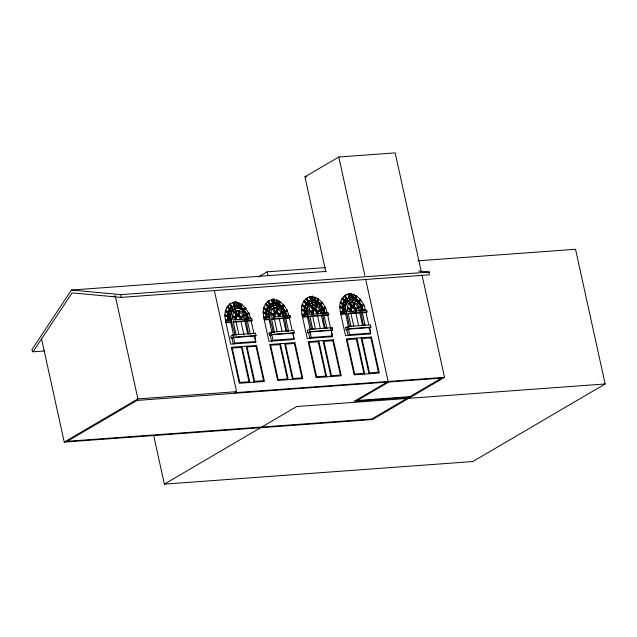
<?xml version="1.0" encoding="UTF-8"?>
<svg xmlns="http://www.w3.org/2000/svg" width="637" height="637" viewBox="0 0 637 637"><rect width="100%" height="100%" fill="white"/><g stroke="black" fill="none" stroke-linecap="round" stroke-linejoin="round"><path stroke-width="0.96" d="M238.031 308.181L238.27 305.879L236.916 305.664M236.709 305.784L238.055 305.999L238.095 302.878L239.114 303.077L238.891 308.3M238.262 308.236L238.334 302.734M276.315 306.365L276.562 303.292L274.563 302.989M275.001 302.981L276.354 303.196L276.394 300.075L277.406 300.274L277.143 306.485M276.546 306.23L276.625 299.931M314.622 302.575L314.853 300.489L312.855 300.186M313.293 300.178L314.646 300.393L314.686 297.272L315.705 297.471L315.434 303.682M314.853 302.631L314.925 297.129M352.898 300.76L353.145 297.686L351.146 297.383M351.592 297.375L352.938 297.59L352.978 294.469L353.997 294.668L353.774 299.892M353.137 300.624L353.216 294.326M120.934 297.399L121.054 294.628L429.346 272.063L429.227 274.834L120.934 297.399L72.069 292.893L33.02 351.791L31.85 349.777L71.448 290.05L326.216 271.402M238.652 308.435C237.49 304.82 242.179 306.867 240.237 309.184M246.726 313.882C244.903 310.665 242.41 307.177 238.748 306.293L239.114 303.077M276.944 305.633C275.789 302.018 280.471 304.064 278.536 306.381M287.088 316.366C285.679 311.127 282.43 305.099 277.039 303.491L277.406 300.274M315.196 303.817C313.651 299.271 318.492 300.417 316.828 303.578M323.317 308.276C321.494 305.059 319.002 301.572 315.331 300.688L315.403 299.151M353.535 300.027C352.372 296.412 357.062 298.458 355.12 300.775M353.846 297.925L355.565 298.498M254.816 336.734L255.843 342.268L230.658 344.115L225.418 320.284L224.877 315.848L225.355 314.638L230.291 316.963L230.005 317.99L227.879 317.107L228.452 320.825L228.842 320.602L228.269 316.876L227.879 317.107M225.824 315.275L227.56 316.087L227.799 313.237L228.269 312.958M225.586 321.04L226.613 320.435L231.43 320.085L230.403 320.682C226.772 313.038 236.622 303.682 242.912 310.92A11.657 9.467 59.6 0 1 246.686 317.767L250.341 334.17L251.376 333.557M228.189 313.006L230.092 315.028L230.562 314.75L230.737 313.914L226.079 310.251L225.609 310.53L228.054 312.448L229.678 309.383L232.043 306.827L230.076 308.571M232.497 316.286L236.192 317.759L235.157 318.365L235.308 320.013L236.351 319.4L236.638 316.087L237.545 315.204L238.971 315.1L241.033 316.716L242.012 319.288M238.31 315.872L238.533 313.149M239.345 315.259L239.345 310.569L238.963 315.108L236.693 316.263M293.108 333.931L294.135 339.465L268.949 341.313L263.71 317.481L263.177 313.046L263.646 311.835L268.591 314.16L268.296 315.188L266.178 314.304L266.497 316.868L269.523 316.095M263.646 311.835L263.256 312.066L265.852 313.285L266.099 310.434L267.97 306.58L270.12 304.152M266.839 317.823L266.202 313.523L266.481 310.203L266.162 313.428L268.201 314.391L268.416 311.804M266.433 310.697L268.384 312.226L268.854 311.947L269.029 311.111L264.371 307.448L263.901 307.727L265.74 309.168M270.789 313.484L274.491 314.957L273.448 315.562L274.014 317.481M280.312 316.485C279.993 314.383 278.313 311.684 275.837 312.401C273.337 313.388 275.885 316.804 273.663 317.505M276.307 312.003L276.609 308.372L277.636 307.767L277.27 312.297M277.644 312.456L278.011 307.926L276.984 308.531M331.407 331.129L332.426 336.662L307.249 338.51L302.01 314.678L301.468 310.243L301.938 309.033L306.883 311.358L306.588 312.385L304.47 311.501L305.043 315.219M302.416 309.67L304.152 310.482L304.39 307.631L306.262 303.777L308.634 301.221L308.149 301.5L311.198 300.178L308.412 301.349L308.81 301.54M304.781 307.4L304.494 310.721L305.131 315.02M304.725 307.894L304.454 310.625L305.115 307.663L304.725 307.894L306.676 309.423L307.329 308.308L302.671 304.645L302.201 304.924M309.088 310.681L312.783 312.154L311.74 312.759L311.891 314.407L312.934 313.794L313.229 310.482L314.137 309.598L315.562 309.494L317.616 311.111L318.604 313.683M314.519 310.108L314.909 305.569L315.936 304.964L315.562 309.494M315.936 309.654L316.302 305.123M369.699 328.326L370.726 333.86L345.541 335.707L340.301 311.875L339.76 307.44L340.238 306.23L345.174 308.555L344.888 309.582L342.762 308.698L343.335 312.417L345.286 312.273M346.711 298.546L344.569 300.967L342.682 304.828L342.443 307.679L342.833 307.456M343.16 304.518L342.794 307.918L343.423 312.21L343.04 312.441L342.451 308.563L339.76 307.44C339.553 301.707 342.467 294.875 348.742 293.952L350.175 300.473L350.955 300.011L349.522 293.498L350.915 293.394L352.349 299.908M342.746 307.822L344.792 308.786L345.764 303.929L348.423 301.19L345.286 295.361L344.283 296.006L345.931 299.072L344.466 300.704L344.967 300.409L346.87 302.75L346.488 303.3L346.002 303.586L344.291 301.5L344.561 300.975M343.136 307.599L343.407 304.86L343.024 305.091L344.975 306.62L345.62 305.505L340.962 301.842L340.492 302.121M347.38 307.878L351.075 309.351L350.039 309.956L350.254 311.899L351.298 311.286L351.401 307.854L352.428 306.795L353.853 306.692L355.916 308.308L356.895 310.88M354.228 306.851L354.602 302.32L353.575 302.925L351.011 302.384L352.046 301.771C362.875 303.26 360.876 318.58 363.807 325.865L364.842 325.252M228.142 313.5L227.863 316.231L228.524 313.269M266.823 310.466L266.162 313.428M342.841 306.915L343.024 305.091M240.46 307.042L240.993 303.905L241.789 304.422L241.136 309.598M240.46 309.056L240.993 303.905M278.759 304.239L279.293 301.102L280.089 301.62L279.309 307.751M278.751 306.254L279.293 301.102M317.051 301.436L317.584 298.299L318.381 298.817L317.6 304.948M316.947 304.43L317.584 298.299M355.342 298.634L355.876 295.496L356.672 296.014L356.019 301.19M355.342 300.648L355.876 295.496M243.867 309.654L241.184 307.599L241.789 304.422M282.167 306.851L279.476 304.797L279.77 302.511M317.505 304.12L317.967 302.081L320.355 304.231M320.18 306.421L322.465 302.631L321.55 301.914L320.236 304.175L317.767 301.994L317.967 300.473M355.796 301.317C354.745 296.993 360.582 301.436 357.612 302.965M361.609 305.473L358.75 301.245L356.067 299.191L356.672 296.014M227.799 313.237L225.347 311.31L226.079 310.251M228.524 312.178L227.911 316.326L228.842 320.602M266.099 310.434L263.646 308.507L264.371 307.448M304.39 307.631L301.938 305.704L302.671 304.645M342.682 304.828L340.23 302.901L340.962 301.842M229.885 309.638L228.333 312.671L229.408 309.908L231.12 311.995L231.987 311.159L227.966 306.238L227.465 306.532L231.605 311.708M266.983 308.945L268.177 306.835L267.094 309.59M305.999 304.303L304.916 307.066L306.469 304.032L305.999 304.303L307.711 306.389L308.579 305.553L304.558 300.632L304.056 300.927M343.574 303.339L344.291 301.5M343.685 303.984L344.768 301.229M228.054 312.448L229.702 309.367M266.632 308.953L268.002 306.564M306.293 303.761L304.645 306.843L305.115 306.572M343.224 303.347L344.084 301.253L346.568 299.072L345.143 300.425M242.729 311.374C246.328 309.184 237.012 305.179 243.541 309.964M243.653 309.781L245.181 307.392L245.874 308.236L243.175 312.719M242.952 311.238L245.181 307.392M281.021 308.571C284.62 306.381 275.303 302.376 281.841 307.161M281.944 306.978L283.481 304.59L284.174 305.434L281.888 309.224M281.243 308.435L283.481 304.59M319.312 305.768L320.459 304.048M319.535 305.633L321.773 301.787M358.535 301.373L360.064 298.984L360.757 299.828L358.472 303.618M357.835 302.83L360.064 298.984M246.734 319.455L248.796 319.169L246.774 313.866L246.312 314.129L244.202 310.768L246.535 314.001L244.313 310.593L245.874 308.236M281.665 309.351L282.828 307.655M319.957 306.548L321.016 305.035L323.118 308.396M323.094 308.412L320.905 304.988L322.465 302.631M358.249 303.745L359.308 302.233L361.418 305.593L359.196 302.185L360.757 299.828M227.966 306.238L227.083 307.082L229.201 309.662M233.166 309.94C227.576 317.505 234.416 327.243 234.798 335.309M235.483 316.868L237.545 315.204L235.586 310.593C247.729 308.396 246.049 328.087 248.924 334.274M267.5 306.859L265.382 304.279L266.258 303.435L270.287 308.356L269.411 309.192L267.707 307.106M271.458 307.138C265.868 314.702 272.716 324.44 273.09 332.506M273.775 314.065L275.837 312.401L273.886 307.79C286.029 305.593 284.341 325.284 287.215 331.471M305.792 304.056L303.674 301.476L304.558 300.632M309.757 304.335C304.16 311.899 311.007 321.637 311.382 329.703L312.425 329.09M325.507 328.668C322.64 322.481 324.321 302.79 312.178 304.988L314.137 309.598L312.799 310.418L311.804 312.066L312.839 311.461L309.144 309.988M344.084 301.253L341.965 298.673L342.849 297.829L344.967 300.409M350.366 308.459L352.134 307.002L349.992 302.527L348.949 303.14L351.098 307.615M350.684 308.778L353.853 306.692L354.228 302.161L353.201 302.766L352.818 307.305L351.385 307.408L349.761 303.562M356.553 310.904C356.744 306.11 349.594 306.222 351.64 311.262M230.26 308.834L234.424 306.158L235.029 309.033L233.771 309.359M230.283 309.08L231.685 307.48M268.559 306.031L272.716 303.355L273.321 306.23L271.895 299.716L273.599 298.928L274.324 299L275.757 305.521M268.575 306.278L269.977 304.677M306.381 303.761L308.276 301.874L306.867 303.475M269.825 304.39L267.882 306.309L268.384 306.015M308.117 301.588L306.174 303.507L306.676 303.212M240.897 317.162L243.931 314.75L241.264 317.154M279.197 314.36L282.231 311.947L279.563 314.352M317.489 311.557L320.522 309.144L317.855 311.549M355.78 308.754L358.814 306.341L356.123 308.762L356.386 309.184M241.67 319.312L241.192 317.744L244.297 315.426L241.503 317.592M279.46 314.853L282.589 312.624L279.802 314.789M318.46 311.509L320.889 309.821L318.094 311.987M356.051 309.248L359.18 307.018L356.362 309.2M230.299 303.849L233.54 309.598L233.054 309.877M233.588 311.899L234.551 311.198L236.502 315.817L237.935 315.713L238.318 311.175L239.345 310.569M235.586 310.593C232.314 312.385 232.027 316.7 232.863 319.957L245.571 319.026M269.491 304.964L270.829 307.448C273.775 304.518 278.52 305.155 281.212 308.117A11.657 9.467 59.6 0 1 284.986 314.965L288.633 331.367M271.497 309.367L273.4 308.133L275.55 312.616M273.886 307.79C270.606 309.582 270.319 313.898 271.155 317.154L283.863 316.223L282.82 316.836L282.661 316.095M274.483 313.834L276.633 312.695L277.931 313.046L279.07 314.168L279.962 316.509M309.797 306.564L311.7 305.33L313.842 309.813M312.178 304.988C308.905 306.779 308.619 311.095 309.447 314.352L322.155 313.42M312.775 311.031L314.925 309.893L316.223 310.243L317.369 311.366L318.253 313.707L317.218 314.32L315.793 311.334L313.882 310.506M344.697 295.719L348.144 294.111L350.175 300.473M352.046 301.771C347.555 302.352 346.655 307.918 347.738 311.549L360.454 310.617L359.411 311.23L359.244 310.49M325.873 272.071L304.932 176.839L338.78 157.005L395.163 152.872L421.232 271.418M113.529 296.715L115.225 295.727L137.91 398.905L64.249 442.086L41.564 338.908M258.59 276.864L267.134 271.856L325.642 267.572M230.403 303.769L229.4 304.414L231.048 307.48M234.352 305.935L232.999 302.686L233.859 302.36L235.029 309.033L233.596 302.519L236.032 301.803L237.466 308.324M232.999 302.686L235.292 308.881M235.204 302.288L236.032 301.803M229.591 309.112L230.084 308.818M238.055 305.999L240.706 306.923M231.502 311.445L231.987 311.159M230.268 314.184L230.737 313.914M237.163 310.179L236.128 310.792L238.692 311.334M234.265 302.344C227.759 302.965 224.638 309.988 224.877 315.848L227.958 316.748M231.231 318.898L230.188 319.503L225.363 319.838M230.236 319.933L231.279 319.32M235.594 316.7L236.638 316.087M226.979 322.123L225.952 322.72L230.777 322.37L231.804 321.773L226.979 322.123L226.613 320.435M235.212 317.672L236.255 317.067L232.553 315.594M269.34 304.677L267.691 301.612L268.695 300.967L271.832 306.795L269.172 309.534L268.559 311.382L269.029 311.111M248.549 312.855L249.274 313.547L245.54 315.729M265.764 303.73L266.258 303.435M273.496 299.486C266.64 299.446 262.778 306.843 263.177 313.046L266.25 313.945M245.436 318.412L244.393 319.026L242.562 314.678L239.066 311.493M272.644 303.132L271.553 299.716L273.591 306.078L274.364 305.617L272.931 299.103M244.911 321.39L245.954 320.777M276.354 303.196L278.998 304.12M269.793 308.642L270.287 308.356M247.283 321.183L251.145 320.905L252.188 320.292L251.798 318.548L246.981 318.898M275.463 307.376L274.42 307.99C278.839 308.005 281.785 312.305 282.685 316.223L283.728 315.61M254.649 336.392L256.034 335.58L255.509 333.255L232.823 334.919L230.737 336.137L231.247 338.462L234.145 337.18M284.174 305.434L282.605 307.79L284.803 311.214M263.877 318.237L264.904 317.632L269.73 317.282M266.497 316.868L266.569 314.073M231.247 338.462L233.333 337.236L256.034 335.58M273.894 313.898L274.937 313.285M268.703 317.879L268.535 317.13L269.578 316.517M265.279 319.32L264.251 319.917L269.069 319.567L270.096 318.97L265.279 319.32L264.904 317.632M273.599 317.21L274.643 316.597M285.065 311.063L284.604 311.326L282.502 307.966M286.841 310.052L287.566 310.745L283.481 313.141M309.853 296.922L311.883 303.276L310.45 296.754L309.59 297.081L310.657 300.409M310.187 296.914L312.624 296.197L314.057 302.71M311.788 296.683L312.624 296.197M279.906 316.247L278.863 316.852L277.501 314.137L275.59 313.308M255.134 335.643L254.513 336.01L255.724 341.536L234.742 343.064L233.277 343.924L232.067 338.398M283.21 318.588L284.245 317.974M314.646 300.393L317.298 301.317M285.583 318.381L289.437 318.102L290.48 317.489L290.098 315.745L289.055 316.358C287.438 308.849 282.223 300.473 273.934 299.677M308.093 305.84L308.579 305.553M306.851 308.579L307.329 308.308M313.754 304.574L312.711 305.187C317.13 305.203 320.077 309.502 320.984 313.42L322.019 312.807M310.856 296.738C304.343 297.36 301.229 304.382 301.468 310.243L304.55 311.143M304.47 311.501L304.86 311.27L305.434 314.997M272.445 334.377L269.547 335.659L269.037 333.334L271.115 332.116L293.8 330.452L294.326 332.777L292.94 333.589M306.883 311.358L305.131 310.944M254.267 342.387L255.724 341.536M311.23 296.301L312.663 302.814C307.305 304.04 305.418 310.203 306.994 315.076L308.021 314.479L303.204 314.829L302.177 315.434L303.889 315.307M269.547 335.659L271.625 334.433L294.326 332.777M307.814 313.293L306.779 313.898L301.954 314.232M312.186 311.095L313.229 310.482M306.827 314.328L307.87 313.715M303.57 316.517L302.543 317.115L307.36 316.764L308.388 316.167L303.57 316.517L303.204 314.829M325.141 307.249L325.857 307.942L321.773 310.338M349.522 293.498L348.479 294.111L349.912 300.624L347.906 301.556L344.768 295.719M342.348 298.124L342.849 297.829M350.915 293.394L349.148 293.936M317.154 314.049L318.197 313.444M293.426 332.84L292.805 333.207L294.015 338.725L273.034 340.262L271.577 341.121L270.359 335.595M345.931 299.072L346.417 298.785M353.997 294.668L355.948 295.751M321.502 315.785L322.545 315.172M320.793 305.163L322.895 308.523L323.357 308.26L325.38 313.563L324.902 313.73L323.373 309.399M352.938 297.59L355.589 298.514L358.75 301.245M342.937 304.04L343.407 303.769M340.238 306.23L339.847 306.453L341.575 307.273M346.385 303.037L346.87 302.75M323.875 315.578L327.729 315.299L328.772 314.686L328.389 312.942L323.572 313.293M345.15 305.776L345.62 305.505M342.762 308.698L343.152 308.467L343.725 312.194L343.335 312.417M331.232 330.786L332.625 329.966L332.1 327.649L309.415 329.313L307.329 330.531L307.838 332.848L310.737 331.574M292.558 339.585L294.015 338.725M340.469 312.632L341.496 312.026L346.313 311.676M313.842 328.987L312.799 329.6L309.821 316.048L322.529 315.124L321.478 315.665L309.741 316.525M307.838 332.848L309.924 331.63L332.625 329.966M346.114 310.49L345.071 311.095L340.246 311.429M365.224 325.762L361.569 309.359A11.657 9.467 59.6 0 0 357.795 302.511C352.046 295.616 343.136 303.65 346.162 310.912L345.119 311.525L344.888 309.582M350.477 308.292L351.52 307.679M341.862 313.715L340.835 314.312L345.66 313.961L346.687 313.364L341.862 313.715L341.496 312.026M350.191 311.604L351.234 310.991M363.432 304.446L364.157 305.139L360.064 307.536M356.489 310.641L355.454 311.246L354.092 308.531L352.181 307.703M331.726 330.038L331.097 330.404L332.315 335.922L311.326 337.459L309.869 338.319L308.658 332.793M360.319 310.004L359.276 310.617L357.445 306.27L354.435 303.3M330.707 328.469L332.1 327.649M361.338 309.908L363.424 309.622L363.679 310.76M363.464 310.776L362.127 306.325L359.085 302.36M359.794 312.982L360.837 312.369L348.113 313.245L351.098 326.797M362.166 312.775L366.028 312.496L367.063 311.883L366.681 310.139L361.864 310.49M214.319 290.432L236.582 391.683L234.894 392.679L444.515 377.335L422.044 275.112M349.028 328.772L346.13 330.046L345.62 327.729L347.706 326.51L370.392 324.846L370.917 327.163L368.839 328.389M330.858 336.782L332.315 335.922M346.13 330.046L348.216 328.827L370.917 327.163M370.017 327.235L369.388 327.601L370.607 333.119L349.617 334.656L348.16 335.516L346.95 329.99M369.149 333.979L370.607 333.119M153.724 435.684L164.378 484.128L296.738 406.533L605.15 383.96L575.537 249.282L417.864 260.82M388.881 381.985L357.293 400.506L409.917 396.652M444.515 377.335L372.549 419.52L64.249 442.086M605.15 383.96L472.789 461.554L164.378 484.128M244.704 315.044L248.812 312.695M283.688 311.851L287.104 309.893M321.287 309.439L325.403 307.09M360.271 306.246L363.695 304.287M233.15 322.131L244.887 321.271L245.946 320.73L233.23 321.661L236.216 335.205M271.45 319.328L283.178 318.468L284.237 317.927L271.529 318.85L274.507 332.403M348.033 313.723L359.77 312.863L360.829 312.321M308.324 301.827L311.015 300.553L311.62 303.427L310.354 297.662M346.616 299.024L349.307 297.75L349.912 300.624M234.328 305.856L231.557 307.106L229.917 304.056M269.857 304.303L272.62 303.053M346.44 298.697C350.7 297.495 348.988 297.774 347.882 294.278M272.063 306.556L272.867 306.349M276.633 312.695L275.136 313.778L275.057 316.868M314.925 309.893L313.428 310.967L313.348 314.065M304.932 176.839L306.915 176.696M247.052 314.845L248.541 318.03L246.455 318.317M250.508 318.022L248.279 318.182L246.981 314.893M284.747 315.514L286.833 315.227L286.825 316.517M288.8 315.219L286.57 315.379L285.272 312.09M323.039 312.711L325.133 312.425L325.117 313.715L326.606 313.611M327.1 312.409L324.87 312.576L323.564 309.287M363.162 309.773L365.391 309.606M285.272 316.095L290.098 315.745M248.796 319.169L248.319 319.336L246.79 315.004M325.38 313.563L323.636 309.24M264.737 318.174L266.449 318.046L265.868 314.168M351.584 311.804L353.543 311.66M247.363 320.65L252.188 320.292M285.663 317.847L290.48 317.489M323.954 315.044L328.772 314.686M362.246 312.241L367.063 311.883M269.037 333.334L270.542 333.223M345.62 327.729L347.133 327.617M33.02 351.791L44.916 350.923M254.513 336.01L233.524 337.546L234.742 343.064M292.805 333.207L271.816 334.743L273.034 340.262M331.097 330.404L310.115 331.941L311.326 337.459M369.388 327.601L348.407 329.138L349.617 334.656M137.91 398.905L236.582 391.683M410.666 397.177L354.283 401.302L388.132 381.459L365.702 279.436M263.662 317.035L266.879 316.645L267.134 317.799M418.652 271.075L429.346 272.063M71.448 290.05L121.054 294.628M350.087 293.88L350.732 293.952L350.923 295.552M350.525 294.071L352.978 294.469M312.226 296.874C320.26 297.614 325.419 305.601 327.187 312.839M236.311 302.543L241.065 304.16L244.958 307.52M237.298 316.111L239.209 316.939L240.571 319.655M351.608 297.606L352.938 297.805M313.316 300.409L314.646 300.608M275.017 303.212L276.347 303.411M236.932 305.895L238.262 306.094M236.725 306.015L238.055 306.214M351.122 297.153L353.153 297.471M312.831 299.955L314.853 300.274M274.531 302.758L276.562 303.077M347.261 308.857L350.039 309.956M308.969 311.66L311.74 312.759M270.677 314.463L273.448 315.562M232.378 317.266L235.157 318.365M347.436 307.185L351.138 308.658M270.852 312.791L274.547 314.264M340.15 307.209L345.278 309.351M301.858 310.012L306.978 312.154M263.559 312.815L268.687 314.957M225.267 315.618L230.395 317.759M353.623 298.06L355.327 298.817M315.323 300.863L317.027 301.62M277.031 303.666L278.735 304.422M238.74 306.469L240.444 307.225M353.193 307.464L354.268 308.173M276.601 313.07L278.52 314.965M356.449 296.149C361.41 299.462 364.38 305.035 365.646 310.752M341.106 302.599L342.324 303.562M340.707 302.623L345.445 306.341M302.408 305.426L307.153 309.144M264.116 308.228L268.854 311.947M225.824 311.031L230.562 314.75M356.035 299.406L358.424 301.556M317.744 302.209L320.132 304.359M342.467 298.379L346.488 303.3M304.582 301.572L305.649 302.862M304.175 301.182L308.197 306.102M265.876 303.984L269.897 308.905M245.659 308.364L249.202 314.065L250.763 319.161M239.385 316.581L240.229 317.767M282.724 307.838L284.827 311.198M354.873 308.913L355.112 309.359M316.581 311.716L316.812 312.162M241.192 317.744C240.061 313.77 234.902 316.056 236.757 319.67M346.082 299.358L347.42 301.842M306.477 298.522L309.606 304.359C312.448 301.548 316.987 302.639 319.503 305.314A11.657 9.467 59.6 0 1 323.278 312.162L326.924 328.565M307.631 301.874L305.991 298.809L306.994 298.164L310.123 303.992L309.12 304.645L307.79 302.161M268.177 301.325L271.314 307.161M229.885 304.128L233.023 309.964L232.537 310.251L231.199 307.767M310.657 305.943L312.799 310.418M272.357 308.746L274.507 313.221M235.109 310.936L237.251 315.419M234.066 311.549L236.216 316.024M350.469 302.185L352.428 306.795M311.461 306.365L313.093 310.211M361.673 306.596L362.947 309.789M285.344 312.042L286.873 316.382M285.081 312.202L286.61 316.533M355.342 309.797L355.788 311.19M338.78 157.005L364.842 275.55M366.028 312.496L368.783 325.053M359.77 312.863L362.549 325.515M355.868 313.149L358.663 325.857M361.091 337.793L368.998 373.776M356.847 338.104L364.762 374.086M350.605 311.875L350.382 310.283M350.963 313.508L353.758 326.216M346.162 310.912L349.681 326.9M345.66 313.961L348.638 327.514M347.706 326.51L348.216 328.827M327.729 315.299L330.707 328.819M320.952 313.293L321.112 314.009M321.478 315.665L324.257 328.318M317.576 315.952L320.371 328.66M323.031 340.58L330.937 376.563M318.787 340.891L326.701 376.873M312.663 316.31L315.458 329.018M307.36 316.764L310.131 329.345M309.415 329.313L309.924 331.63M304.741 315.243L304.16 311.366M289.437 318.102L292.2 330.659M283.178 318.468L285.965 331.121M279.277 318.755L282.072 331.463M284.604 343.391L292.51 379.373M267.134 271.856L267.986 275.733M272.158 299.557L273.591 306.078M280.368 343.701L288.274 379.684M274.372 319.113L277.167 331.821M269.069 319.567L271.832 332.148M271.115 332.116L271.625 334.433M251.145 320.905L253.9 333.462M248.326 318.046L248.526 319.32M244.361 318.898L244.52 319.615M244.887 321.271L247.666 333.923M240.985 321.558L243.979 335.173M246.208 346.202L254.115 382.184M234.639 301.906L236.072 308.419M241.964 346.512L249.879 382.495M236.08 321.916L238.875 334.624M230.777 322.37L233.54 334.951M232.823 334.919L233.333 337.236M228.157 320.849L227.568 316.971M312.441 296.754L312.632 298.355M312.09 313.086L312.249 314.407M274.244 300.353L274.436 301.954M268.296 315.188L268.535 317.13M136.971 400.426L67.259 441.29L371.801 418.995L441.505 378.131L136.971 400.426M256.528 345.445L231.358 347.284L239.265 383.267L264.443 381.428L256.528 345.445M294.931 342.634L269.754 344.474L277.668 380.464L302.838 378.617L294.931 342.634M333.358 339.824L308.181 341.663L316.087 377.645L341.265 375.806L333.358 339.824M371.411 337.037L346.241 338.876L354.148 374.859L379.326 373.019L371.411 337.037M241.439 347.364L232.234 348.041L239.799 382.415L248.995 381.746L241.439 347.364M256.002 346.297L247.084 346.95L254.649 381.332L263.559 380.679L256.002 346.297M279.834 344.553L270.637 345.23L278.194 379.604L287.398 378.935L279.834 344.553M294.398 343.486L285.487 344.139L293.044 378.521L301.962 377.868L294.398 343.486M318.261 341.743L309.056 342.411L316.621 376.793L325.818 376.125L318.261 341.743M332.825 340.676L323.907 341.328L331.471 375.711L340.389 375.058L332.825 340.676M356.322 338.956L347.117 339.632L354.682 374.007L363.878 373.338L356.322 338.956M370.885 337.889L361.967 338.542L369.532 372.924L378.442 372.271L370.885 337.889"/></g></svg>
